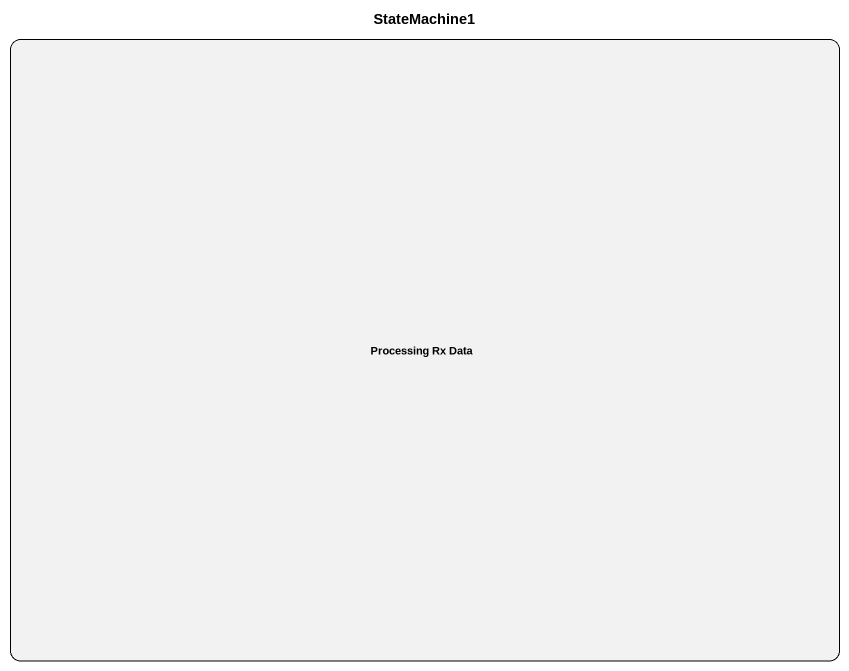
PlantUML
@startuml
title StateMachine1
hide empty description
state "Processing Rx Data" as Processing_Rx_Data
@enduml
